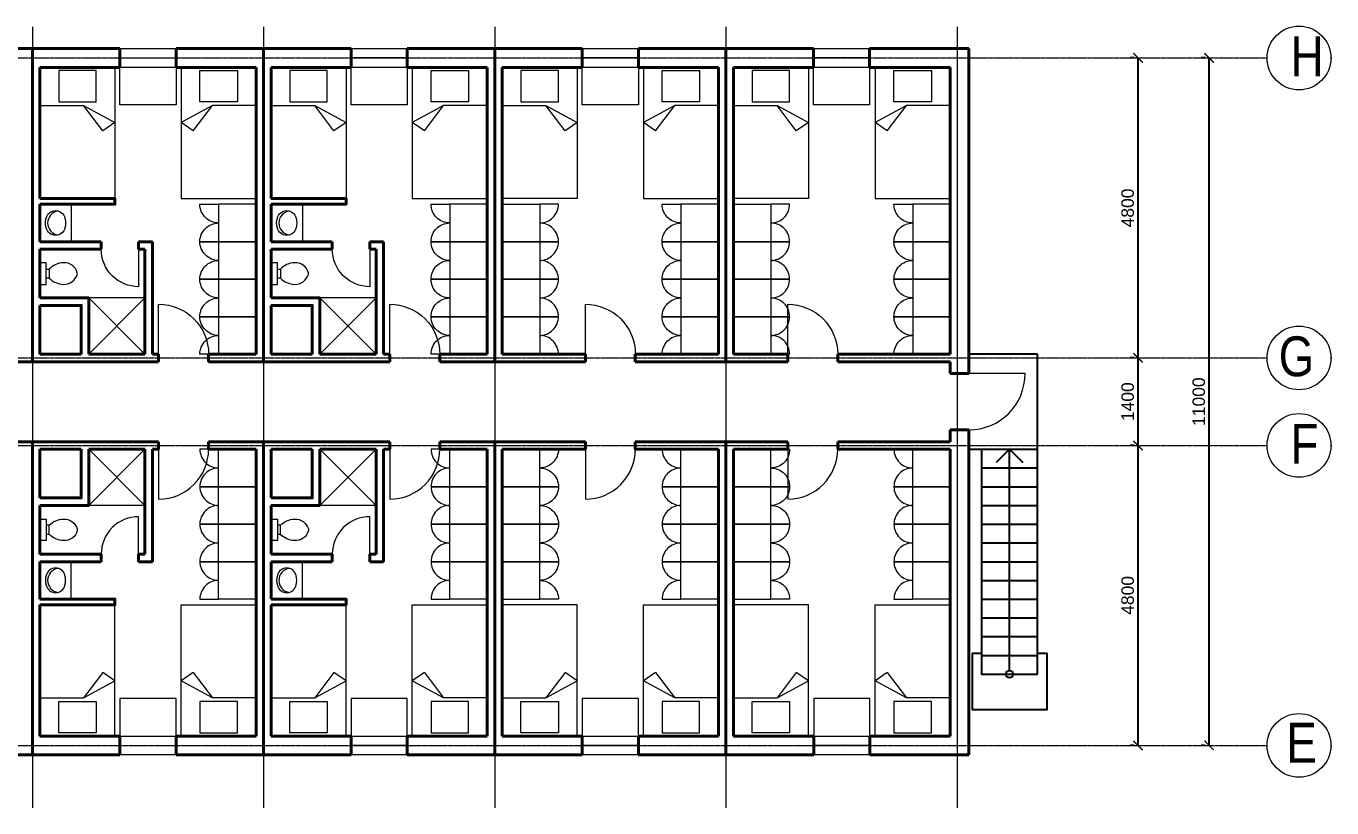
# Model space of a CAD drawing. Header units: millimetres. Extents: x 52 to 69096, y 37 to 64062.
# Drawn here: x 45429 to 66330, y 26851 to 39361 of the extents above; entities that cross this region are included whole.
import ezdxf

# ---------------------------------------------------------------- set-up
doc = ezdxf.new("R2010")
doc.units = ezdxf.units.MM
doc.linetypes.add('ACAD_ISO04W100', pattern=[30, 24, -3, 0, -3])
for name, color, linetype, lineweight, true_color in [('двери', 7, 'Continuous', 18, 0x000000), ('мебель', 7, 'Continuous', 18, 0x000000), ('окна', 7, 'Continuous', 18, 0x000000), ('оси', 7, 'Continuous', 18, 0x000000), ('оси @ 5', 7, 'Continuous', 18, 0x000000), ('перегородки', 7, 'Continuous', 40, 0x000000), ('стены', 7, 'Continuous', 40, 0x000000), ('фасад', 7, 'Continuous', 25, 0x000000), ('фасад @ 100', 7, 'Continuous', 25, 0x000000)]:
    doc.layers.add(name, color=color, linetype=linetype, lineweight=lineweight, true_color=true_color)
doc.styles.get("Standard").update_dxf_attribs({"font": 'arial.ttf'})
doc.styles.add('стиль6', font='ARIALN.TTF')
doc.dimstyles.new('Копиягг', dxfattribs={"dimtxt": 2, "dimasz": 1.5, "dimexe": 1.25, "dimexo": 0.625, "dimtad": 1, "dimdec": 0, "dimtxsty": 'Standard', "dimblk": 'ARCHTICK', "dimcen": 2.5, "dimadec": 0, "dimazin": 0, "dimtfac": 1, "dimtdec": 0, "dimtmove": 0, "dimatfit": 3, "dimfxl": 1, "dimarcsym": 0})

# ---------------------------------------------------------------- blocks, each defined once
blk = doc.blocks.new('_ArchTick')
at = {"color": 0, "linetype": 'ByBlock', "const_width": 0.15}
blk.add_lwpolyline([(-0.5, -0.5), (0.5, 0.5)], dxfattribs=at)
blk = doc.blocks.new('*D68')
at = {"layer": 'Defpoints', "color": 0, "linetype": 'ByBlock', "transparency": 16777216}
for p in [(64364, 38851), (64364, 38851), (64364, 27851)]:
    blk.add_point(p, dxfattribs=at)
at = {"layer": 'фасад', "color": 0, "linetype": 'ByBlock', "lineweight": -2, "transparency": 16777216}
for p, q in [((64302, 38851), (64239, 38851)), ((64364, 27851), (64364, 38851)), ((64302, 27851), (64239, 27851))]:
    blk.add_line(p, q, dxfattribs=at)
at = {"layer": 'фасад', "color": 0, "linetype": 'ByBlock', "lineweight": -2, "transparency": 16777216, "xscale": 150, "yscale": 150, "zscale": 150}
for p, rotation in [((64364, 38851), 90), ((64364, 27851), 270)]:
    blk.add_blockref('_ArchTick', p, dxfattribs=dict(at, rotation=rotation))
at = {"layer": 'фасад', "color": 0, "linetype": 'ByBlock', "transparency": 16777216, "insert": (64200, 33351), "char_height": 200, "attachment_point": 5, "rotation": 90}
blk.add_mtext('11000', dxfattribs=at)
blk = doc.blocks.new('*D70')
at = {"layer": 'Defpoints', "color": 0, "linetype": 'ByBlock', "transparency": 16777216}
for p in [(63227, 38851), (63227, 38851), (63227, 34051)]:
    blk.add_point(p, dxfattribs=at)
at = {"layer": 'фасад', "color": 0, "linetype": 'ByBlock', "lineweight": -2, "transparency": 16777216}
for p, q in [((63164, 38851), (63102, 38851)), ((63227, 34051), (63227, 38851)), ((63164, 34051), (63102, 34051))]:
    blk.add_line(p, q, dxfattribs=at)
at = {"layer": 'фасад', "color": 0, "linetype": 'ByBlock', "lineweight": -2, "transparency": 16777216, "xscale": 150, "yscale": 150, "zscale": 150}
for p, rotation in [((63227, 38851), 90), ((63227, 34051), 270)]:
    blk.add_blockref('_ArchTick', p, dxfattribs=dict(at, rotation=rotation))
at = {"layer": 'фасад', "color": 0, "linetype": 'ByBlock', "transparency": 16777216, "insert": (63062, 36451), "char_height": 200, "attachment_point": 5, "rotation": 90}
blk.add_mtext('4800', dxfattribs=at)
blk = doc.blocks.new('*D71')
at = {"layer": 'Defpoints', "color": 0, "linetype": 'ByBlock', "transparency": 16777216}
for p in [(63227, 32651), (63227, 32651), (63227, 27851)]:
    blk.add_point(p, dxfattribs=at)
at = {"layer": 'фасад', "color": 0, "linetype": 'ByBlock', "lineweight": -2, "transparency": 16777216}
for p, q in [((63164, 32651), (63102, 32651)), ((63227, 27851), (63227, 32651)), ((63164, 27851), (63102, 27851))]:
    blk.add_line(p, q, dxfattribs=at)
at = {"layer": 'фасад', "color": 0, "linetype": 'ByBlock', "lineweight": -2, "transparency": 16777216, "xscale": 150, "yscale": 150, "zscale": 150}
for p, rotation in [((63227, 32651), 90), ((63227, 27851), 270)]:
    blk.add_blockref('_ArchTick', p, dxfattribs=dict(at, rotation=rotation))
at = {"layer": 'фасад', "color": 0, "linetype": 'ByBlock', "transparency": 16777216, "insert": (63062, 30251), "char_height": 200, "attachment_point": 5, "rotation": 90}
blk.add_mtext('4800', dxfattribs=at)
blk = doc.blocks.new('*D72')
at = {"layer": 'Defpoints', "color": 0, "linetype": 'ByBlock', "transparency": 16777216}
for p in [(63227, 34051), (63227, 34051), (63227, 32651)]:
    blk.add_point(p, dxfattribs=at)
at = {"layer": 'фасад', "color": 0, "linetype": 'ByBlock', "lineweight": -2, "transparency": 16777216}
for p, q in [((63164, 34051), (63102, 34051)), ((63227, 32651), (63227, 34051)), ((63164, 32651), (63102, 32651))]:
    blk.add_line(p, q, dxfattribs=at)
at = {"layer": 'фасад', "color": 0, "linetype": 'ByBlock', "lineweight": -2, "transparency": 16777216, "xscale": 150, "yscale": 150, "zscale": 150}
for p, rotation in [((63227, 34051), 90), ((63227, 32651), 270)]:
    blk.add_blockref('_ArchTick', p, dxfattribs=dict(at, rotation=rotation))
at = {"layer": 'фасад', "color": 0, "linetype": 'ByBlock', "transparency": 16777216, "insert": (63062, 33351), "char_height": 200, "attachment_point": 5, "rotation": 90}
blk.add_mtext('1400', dxfattribs=at)

msp = doc.modelspace()

# ---------------------------------------------------------------- linework, layer by layer
at = {"layer": 'двери', "linetype": 'ByBlock'}
msp.add_line((61420.3, 33800.7), (60520.3, 33800.7), dxfattribs=at)
at = {"layer": 'двери'}
for points in [[(47230.3, 35790.7), (47230.3, 35190.7, -0.4142136), (46630.3, 35790.7)], [(50930.3, 35790.7), (50930.3, 35190.7, -0.4142136), (50330.3, 35790.7)], [(47550.3, 34110.7), (47550.3, 34910.7, -0.4142136), (48350.3, 34110.7)], [(51250.3, 34110.7), (51250.3, 34910.7, -0.4142136), (52050.3, 34110.7)], [(54380.3, 34110.7), (54380.3, 34910.7, -0.4142136), (55180.3, 34110.7)], [(57620.3, 34110.7), (57620.3, 34910.7, -0.4142136), (58420.3, 34110.7)], [(47550.3, 32590.7), (47550.3, 31790.7, 0.4142136), (48350.3, 32590.7)], [(51250.3, 32590.7), (51250.3, 31790.7, 0.4142136), (52050.3, 32590.7)], [(54380.3, 32590.7), (54380.3, 31790.7, 0.4142136), (55180.3, 32590.7)], [(57620.3, 32590.7), (57620.3, 31790.7, 0.4142136), (58420.3, 32590.7)], [(47230.3, 30910.7), (47230.3, 31510.7, 0.4142136), (46630.3, 30910.7)], [(50930.3, 30910.7), (50930.3, 31510.7, 0.4142136), (50330.3, 30910.7)]]:
    msp.add_lwpolyline(points, format="xyb", dxfattribs=at)
at = {"layer": 'двери', "linetype": 'ByBlock'}
msp.add_arc((60520.3, 33800.7), 900, 270, 0, dxfattribs=at)
at = {"layer": 'мебель'}
for p, q in [((46930.3, 38100.7), (46930.3, 38700.7)), ((47830.3, 38700.7), (47830.3, 38100.7)), ((50630.3, 38100.7), (50630.3, 38700.7)), ((51530.3, 38700.7), (51530.3, 38100.7)), ((54330.3, 38100.7), (54330.3, 38700.7)), ((55230.3, 38700.7), (55230.3, 38100.7)), ((58030.3, 38100.7), (58030.3, 38700.7)), ((58930.3, 38700.7), (58930.3, 38100.7)), ((45650.3, 38090.7), (46349, 38090.7)), ((46349, 38090.7), (46850.3, 37818.5)), ((46656.5, 37684.3), (46349, 38090.7)), ((46349, 38090.7), (46850.3, 37818.5)), ((46656.5, 37684.3), (46349, 38090.7)), ((47830.3, 38100.7), (46930.3, 38100.7)), ((48411.6, 38090.7), (47910.3, 37818.5)), ((48411.6, 38090.7), (47910.3, 37818.5)), ((48104.2, 37684.3), (48411.6, 38090.7)), ((48104.2, 37684.3), (48411.6, 38090.7)), ((49110.3, 38090.7), (48411.6, 38090.7)), ((49350.3, 38090.7), (50049, 38090.7)), ((50049, 38090.7), (50550.3, 37818.5)), ((50356.5, 37684.3), (50049, 38090.7)), ((50049, 38090.7), (50550.3, 37818.5)), ((50356.5, 37684.3), (50049, 38090.7)), ((51530.3, 38100.7), (50630.3, 38100.7)), ((52111.6, 38090.7), (51610.3, 37818.5)), ((52111.6, 38090.7), (51610.3, 37818.5)), ((51804.2, 37684.3), (52111.6, 38090.7)), ((51804.2, 37684.3), (52111.6, 38090.7)), ((52810.3, 38090.7), (52111.6, 38090.7)), ((53050.3, 38090.7), (53749, 38090.7)), ((53749, 38090.7), (54250.3, 37818.5)), ((54056.5, 37684.3), (53749, 38090.7)), ((55230.3, 38100.7), (54330.3, 38100.7)), ((55811.6, 38090.7), (55310.3, 37818.5)), ((55504.2, 37684.3), (55811.6, 38090.7)), ((56510.3, 38090.7), (55811.6, 38090.7)), ((56750.3, 38090.7), (57449, 38090.7)), ((57449, 38090.7), (57950.3, 37818.5)), ((57756.5, 37684.3), (57449, 38090.7)), ((58930.3, 38100.7), (58030.3, 38100.7)), ((59521.6, 38090.7), (59020.3, 37818.5)), ((59214.2, 37684.3), (59521.6, 38090.7)), ((60220.3, 38090.7), (59521.6, 38090.7)), ((46850.3, 37818.5), (46656.5, 37684.3)), ((46850.3, 37818.5), (46656.5, 37684.3)), ((48104.2, 37684.3), (47910.3, 37818.5)), ((48104.2, 37684.3), (47910.3, 37818.5)), ((50550.3, 37818.5), (50356.5, 37684.3)), ((50550.3, 37818.5), (50356.5, 37684.3)), ((51804.2, 37684.3), (51610.3, 37818.5)), ((51804.2, 37684.3), (51610.3, 37818.5)), ((54250.3, 37818.5), (54056.5, 37684.3)), ((55504.2, 37684.3), (55310.3, 37818.5)), ((57950.3, 37818.5), (57756.5, 37684.3)), ((59214.2, 37684.3), (59020.3, 37818.5)), ((45750.3, 35228.2), (45750.3, 35573.2)), ((49450.3, 35228.2), (49450.3, 35573.2)), ((46430.3, 34110.7), (47330.3, 35010.7)), ((47330.3, 34110.7), (46430.3, 35010.7)), ((50130.3, 34110.7), (51030.3, 35010.7)), ((51030.3, 34110.7), (50130.3, 35010.7)), ((46430.3, 32590.7), (47330.3, 31690.7)), ((47330.3, 32590.7), (46430.3, 31690.7)), ((50130.3, 32590.7), (51030.3, 31690.7)), ((51030.3, 32590.7), (50130.3, 31690.7)), ((45750.3, 31473.2), (45750.3, 31128.2)), ((49450.3, 31473.2), (49450.3, 31128.2)), ((46656.5, 29017.1), (46349, 28610.7)), ((46349, 28610.7), (46850.3, 28882.9)), ((46850.3, 28882.9), (46656.5, 29017.1)), ((48104.2, 29017.1), (47910.3, 28882.9)), ((48411.6, 28610.7), (47910.3, 28882.9)), ((48104.2, 29017.1), (48411.6, 28610.7)), ((50356.5, 29017.1), (50049, 28610.7)), ((50049, 28610.7), (50550.3, 28882.9)), ((50550.3, 28882.9), (50356.5, 29017.1)), ((51804.2, 29017.1), (51610.3, 28882.9)), ((52111.6, 28610.7), (51610.3, 28882.9)), ((51804.2, 29017.1), (52111.6, 28610.7)), ((54056.5, 29017.1), (53749, 28610.7)), ((53749, 28610.7), (54250.3, 28882.9)), ((54250.3, 28882.9), (54056.5, 29017.1)), ((55504.2, 29017.1), (55310.3, 28882.9)), ((55811.6, 28610.7), (55310.3, 28882.9)), ((55504.2, 29017.1), (55811.6, 28610.7)), ((57756.5, 29017.1), (57449, 28610.7)), ((57449, 28610.7), (57950.3, 28882.9)), ((57950.3, 28882.9), (57756.5, 29017.1)), ((59214.2, 29017.1), (59020.3, 28882.9)), ((59521.6, 28610.7), (59020.3, 28882.9)), ((59214.2, 29017.1), (59521.6, 28610.7)), ((45650.3, 28610.7), (46349, 28610.7)), ((47830.3, 28600.7), (46930.3, 28600.7)), ((46930.3, 28600.7), (46930.3, 28000.7)), ((47830.3, 28000.7), (47830.3, 28600.7)), ((49110.3, 28610.7), (48411.6, 28610.7)), ((49350.3, 28610.7), (50049, 28610.7)), ((51530.3, 28600.7), (50630.3, 28600.7)), ((50630.3, 28600.7), (50630.3, 28000.7)), ((51530.3, 28000.7), (51530.3, 28600.7)), ((52810.3, 28610.7), (52111.6, 28610.7)), ((53050.3, 28610.7), (53749, 28610.7)), ((55230.3, 28600.7), (54330.3, 28600.7)), ((54330.3, 28600.7), (54330.3, 28000.7)), ((55230.3, 28000.7), (55230.3, 28600.7)), ((56510.3, 28610.7), (55811.6, 28610.7)), ((56750.3, 28610.7), (57449, 28610.7)), ((58935.3, 28600.7), (58035.3, 28600.7)), ((58035.3, 28600.7), (58035.3, 28000.7)), ((58935.3, 28000.7), (58935.3, 28600.7)), ((60220.3, 28610.7), (59521.6, 28610.7))]:
    msp.add_line(p, q, dxfattribs=at)
for points in [[(46850.3, 38700.7), (46850.3, 36600.7), (45650.3, 36600.7), (45650.3, 38700.7)], [(46850.3, 38700.7), (46850.3, 36600.7), (45650.3, 36600.7), (45650.3, 38700.7)], [(47910.3, 38700.7), (47910.3, 36600.7), (49110.3, 36600.7), (49110.3, 38700.7)], [(47910.3, 38700.7), (47910.3, 36600.7), (49110.3, 36600.7), (49110.3, 38700.7)], [(50550.3, 38700.7), (50550.3, 36600.7), (49350.3, 36600.7), (49350.3, 38700.7)], [(50550.3, 38700.7), (50550.3, 36600.7), (49350.3, 36600.7), (49350.3, 38700.7)], [(51610.3, 38700.7), (51610.3, 36600.7), (52810.3, 36600.7), (52810.3, 38700.7)], [(51610.3, 38700.7), (51610.3, 36600.7), (52810.3, 36600.7), (52810.3, 38700.7)], [(54250.3, 38700.7), (54250.3, 36600.7), (53050.3, 36600.7), (53050.3, 38700.7)], [(55310.3, 38700.7), (55310.3, 36600.7), (56510.3, 36600.7), (56510.3, 38700.7)], [(57950.3, 38700.7), (57950.3, 36600.7), (56750.3, 36600.7), (56750.3, 38700.7)], [(59020.3, 38700.7), (59020.3, 36600.7), (60220.3, 36600.7), (60220.3, 38700.7)], [(45950.3, 38150.7), (46550.3, 38150.7), (46550.3, 38650.7), (45950.3, 38650.7)], [(48810.3, 38150.7), (48210.3, 38150.7), (48210.3, 38650.7), (48810.3, 38650.7)], [(49650.3, 38150.7), (50250.3, 38150.7), (50250.3, 38650.7), (49650.3, 38650.7)], [(52510.3, 38150.7), (51910.3, 38150.7), (51910.3, 38650.7), (52510.3, 38650.7)], [(53350.3, 38150.7), (53950.3, 38150.7), (53950.3, 38650.7), (53350.3, 38650.7)], [(56210.3, 38150.7), (55610.3, 38150.7), (55610.3, 38650.7), (56210.3, 38650.7)], [(57050.3, 38150.7), (57650.3, 38150.7), (57650.3, 38650.7), (57050.3, 38650.7)], [(59920.3, 38150.7), (59320.3, 38150.7), (59320.3, 38650.7), (59920.3, 38650.7)], [(46150.3, 36510.7), (46150.3, 35910.7), (45650.3, 35910.7), (45650.3, 36510.7)], [(48510.3, 35910.7), (49110.3, 35910.7), (49110.3, 36510.7), (48510.3, 36510.7)], [(49850.3, 36510.7), (49850.3, 35910.7), (49350.3, 35910.7), (49350.3, 36510.7)], [(52210.3, 35910.7), (52810.3, 35910.7), (52810.3, 36510.7), (52210.3, 36510.7)], [(53650.3, 35910.7), (53050.3, 35910.7), (53050.3, 36510.7), (53650.3, 36510.7)], [(55910.3, 35910.7), (56510.3, 35910.7), (56510.3, 36510.7), (55910.3, 36510.7)], [(57350.3, 35910.7), (56750.3, 35910.7), (56750.3, 36510.7), (57350.3, 36510.7)], [(59620.3, 35910.7), (60220.3, 35910.7), (60220.3, 36510.7), (59620.3, 36510.7)], [(48510.3, 35310.7), (49110.3, 35310.7), (49110.3, 35910.7), (48510.3, 35910.7)], [(52210.3, 35310.7), (52810.3, 35310.7), (52810.3, 35910.7), (52210.3, 35910.7)], [(53650.3, 35310.7), (53050.3, 35310.7), (53050.3, 35910.7), (53650.3, 35910.7)], [(55910.3, 35310.7), (56510.3, 35310.7), (56510.3, 35910.7), (55910.3, 35910.7)], [(57350.3, 35310.7), (56750.3, 35310.7), (56750.3, 35910.7), (57350.3, 35910.7)], [(59620.3, 35310.7), (60220.3, 35310.7), (60220.3, 35910.7), (59620.3, 35910.7)], [(48510.3, 34710.7), (49110.3, 34710.7), (49110.3, 35310.7), (48510.3, 35310.7)], [(52210.3, 34710.7), (52810.3, 34710.7), (52810.3, 35310.7), (52210.3, 35310.7)], [(53650.3, 34710.7), (53050.3, 34710.7), (53050.3, 35310.7), (53650.3, 35310.7)], [(55910.3, 34710.7), (56510.3, 34710.7), (56510.3, 35310.7), (55910.3, 35310.7)], [(57350.3, 34710.7), (56750.3, 34710.7), (56750.3, 35310.7), (57350.3, 35310.7)], [(59620.3, 34710.7), (60220.3, 34710.7), (60220.3, 35310.7), (59620.3, 35310.7)], [(46430.3, 34110.7), (47330.3, 34110.7), (47330.3, 35010.7), (46430.3, 35010.7)], [(50130.3, 34110.7), (51030.3, 34110.7), (51030.3, 35010.7), (50130.3, 35010.7)], [(48510.3, 34110.7), (49110.3, 34110.7), (49110.3, 34710.7), (48510.3, 34710.7)], [(52210.3, 34110.7), (52810.3, 34110.7), (52810.3, 34710.7), (52210.3, 34710.7)], [(53650.3, 34110.7), (53050.3, 34110.7), (53050.3, 34710.7), (53650.3, 34710.7)], [(55910.3, 34110.7), (56510.3, 34110.7), (56510.3, 34710.7), (55910.3, 34710.7)], [(57350.3, 34110.7), (56750.3, 34110.7), (56750.3, 34710.7), (57350.3, 34710.7)], [(59620.3, 34110.7), (60220.3, 34110.7), (60220.3, 34710.7), (59620.3, 34710.7)], [(46430.3, 32590.7), (47330.3, 32590.7), (47330.3, 31690.7), (46430.3, 31690.7)], [(48510.3, 32590.7), (49110.3, 32590.7), (49110.3, 31990.7), (48510.3, 31990.7)], [(50130.3, 32590.7), (51030.3, 32590.7), (51030.3, 31690.7), (50130.3, 31690.7)], [(52210.3, 32590.7), (52810.3, 32590.7), (52810.3, 31990.7), (52210.3, 31990.7)], [(53650.3, 32590.7), (53050.3, 32590.7), (53050.3, 31990.7), (53650.3, 31990.7)], [(55910.3, 32590.7), (56510.3, 32590.7), (56510.3, 31990.7), (55910.3, 31990.7)], [(57350.3, 32590.7), (56750.3, 32590.7), (56750.3, 31990.7), (57350.3, 31990.7)], [(59620.3, 32590.7), (60220.3, 32590.7), (60220.3, 31990.7), (59620.3, 31990.7)], [(48510.3, 31990.7), (49110.3, 31990.7), (49110.3, 31390.7), (48510.3, 31390.7)], [(52210.3, 31990.7), (52810.3, 31990.7), (52810.3, 31390.7), (52210.3, 31390.7)], [(53650.3, 31990.7), (53050.3, 31990.7), (53050.3, 31390.7), (53650.3, 31390.7)], [(55910.3, 31990.7), (56510.3, 31990.7), (56510.3, 31390.7), (55910.3, 31390.7)], [(57350.3, 31990.7), (56750.3, 31990.7), (56750.3, 31390.7), (57350.3, 31390.7)], [(59620.3, 31990.7), (60220.3, 31990.7), (60220.3, 31390.7), (59620.3, 31390.7)], [(48510.3, 31390.7), (49110.3, 31390.7), (49110.3, 30790.7), (48510.3, 30790.7)], [(52210.3, 31390.7), (52810.3, 31390.7), (52810.3, 30790.7), (52210.3, 30790.7)], [(53650.3, 31390.7), (53050.3, 31390.7), (53050.3, 30790.7), (53650.3, 30790.7)], [(55910.3, 31390.7), (56510.3, 31390.7), (56510.3, 30790.7), (55910.3, 30790.7)], [(57350.3, 31390.7), (56750.3, 31390.7), (56750.3, 30790.7), (57350.3, 30790.7)], [(59620.3, 31390.7), (60220.3, 31390.7), (60220.3, 30790.7), (59620.3, 30790.7)], [(46150.3, 30190.7), (46150.3, 30790.7), (45650.3, 30790.7), (45650.3, 30190.7)], [(48510.3, 30790.7), (49110.3, 30790.7), (49110.3, 30190.7), (48510.3, 30190.7)], [(49850.3, 30190.7), (49850.3, 30790.7), (49350.3, 30790.7), (49350.3, 30190.7)], [(52210.3, 30790.7), (52810.3, 30790.7), (52810.3, 30190.7), (52210.3, 30190.7)], [(53650.3, 30790.7), (53050.3, 30790.7), (53050.3, 30190.7), (53650.3, 30190.7)], [(55910.3, 30790.7), (56510.3, 30790.7), (56510.3, 30190.7), (55910.3, 30190.7)], [(57350.3, 30790.7), (56750.3, 30790.7), (56750.3, 30190.7), (57350.3, 30190.7)], [(59620.3, 30790.7), (60220.3, 30790.7), (60220.3, 30190.7), (59620.3, 30190.7)], [(46850.3, 28000.7), (46850.3, 30100.7), (45650.3, 30100.7), (45650.3, 28000.7)], [(47910.3, 28000.7), (47910.3, 30100.7), (49110.3, 30100.7), (49110.3, 28000.7)], [(50550.3, 28000.7), (50550.3, 30100.7), (49350.3, 30100.7), (49350.3, 28000.7)], [(51610.3, 28000.7), (51610.3, 30100.7), (52810.3, 30100.7), (52810.3, 28000.7)], [(54250.3, 28000.7), (54250.3, 30100.7), (53050.3, 30100.7), (53050.3, 28000.7)], [(55310.3, 28000.7), (55310.3, 30100.7), (56510.3, 30100.7), (56510.3, 28000.7)], [(57950.3, 28000.7), (57950.3, 30100.7), (56750.3, 30100.7), (56750.3, 28000.7)], [(59020.3, 28000.7), (59020.3, 30100.7), (60220.3, 30100.7), (60220.3, 28000.7)], [(45950.3, 28550.7), (46550.3, 28550.7), (46550.3, 28050.7), (45950.3, 28050.7)], [(48810.3, 28550.7), (48210.3, 28550.7), (48210.3, 28050.7), (48810.3, 28050.7)], [(49650.3, 28550.7), (50250.3, 28550.7), (50250.3, 28050.7), (49650.3, 28050.7)], [(52510.3, 28550.7), (51910.3, 28550.7), (51910.3, 28050.7), (52510.3, 28050.7)], [(53350.3, 28550.7), (53950.3, 28550.7), (53950.3, 28050.7), (53350.3, 28050.7)], [(56210.3, 28550.7), (55610.3, 28550.7), (55610.3, 28050.7), (56210.3, 28050.7)], [(57050.3, 28550.7), (57650.3, 28550.7), (57650.3, 28050.7), (57050.3, 28050.7)], [(59920.3, 28550.7), (59320.3, 28550.7), (59320.3, 28050.7), (59920.3, 28050.7)]]:
    msp.add_lwpolyline(points, close=True, dxfattribs=at)
for points in [[(46050.3, 36133.3, -0.7994162), (45750.3, 36133.3, -0.1548997), (45750.3, 36288.2, -0.7994162), (46050.3, 36288.2, -0.122095)], [(49750.3, 36133.3, -0.7994162), (49450.3, 36133.3, -0.1548997), (49450.3, 36288.2, -0.7994162), (49750.3, 36288.2, -0.122095)], [(46050.3, 30568.2, 0.7994162), (45750.3, 30568.2, 0.1548997), (45750.3, 30413.3, 0.7994162), (46050.3, 30413.3, 0.122095)], [(49750.3, 30568.2, 0.7994162), (49450.3, 30568.2, 0.1548997), (49450.3, 30413.3, 0.7994162), (49750.3, 30413.3, 0.122095)]]:
    msp.add_lwpolyline(points, format="xyb", close=True, dxfattribs=at)
for points in [[(48210.3, 35310.7), (48210.3, 35310.7, -0.4142136), (48510.3, 35610.7), (48510.3, 35610.7), (48510.3, 35610.7, -0.4142136), (48210.3, 35910.7), (48210.3, 35910.7), (48510.3, 35910.7), (48210.3, 35910.7), (48210.3, 35910.7, -0.4142136), (48510.3, 36210.7), (48510.3, 36210.7), (48510.3, 36210.7, -0.4142136), (48210.3, 36510.7), (48210.3, 36510.7), (48510.3, 36510.7)], [(51910.3, 35310.7), (51910.3, 35310.7, -0.4142136), (52210.3, 35610.7), (52210.3, 35610.7), (52210.3, 35610.7, -0.4142136), (51910.3, 35910.7), (51910.3, 35910.7), (52210.3, 35910.7), (51910.3, 35910.7), (51910.3, 35910.7, -0.4142136), (52210.3, 36210.7), (52210.3, 36210.7), (52210.3, 36210.7, -0.4142136), (51910.3, 36510.7), (51910.3, 36510.7), (52210.3, 36510.7)], [(53950.3, 35310.7), (53950.3, 35310.7, 0.4142136), (53650.3, 35610.7), (53650.3, 35610.7), (53650.3, 35610.7, 0.4142136), (53950.3, 35910.7), (53950.3, 35910.7), (53650.3, 35910.7), (53950.3, 35910.7), (53950.3, 35910.7, 0.4142136), (53650.3, 36210.7), (53650.3, 36210.7), (53650.3, 36210.7, 0.4142136), (53950.3, 36510.7), (53950.3, 36510.7), (53650.3, 36510.7)], [(55610.3, 35310.7), (55610.3, 35310.7, -0.4142136), (55910.3, 35610.7), (55910.3, 35610.7), (55910.3, 35610.7, -0.4142136), (55610.3, 35910.7), (55610.3, 35910.7), (55910.3, 35910.7), (55610.3, 35910.7), (55610.3, 35910.7, -0.4142136), (55910.3, 36210.7), (55910.3, 36210.7), (55910.3, 36210.7, -0.4142136), (55610.3, 36510.7), (55610.3, 36510.7), (55910.3, 36510.7)], [(57650.3, 35310.7), (57650.3, 35310.7, 0.4142136), (57350.3, 35610.7), (57350.3, 35610.7), (57350.3, 35610.7, 0.4142136), (57650.3, 35910.7), (57650.3, 35910.7), (57350.3, 35910.7), (57650.3, 35910.7), (57650.3, 35910.7, 0.4142136), (57350.3, 36210.7), (57350.3, 36210.7), (57350.3, 36210.7, 0.4142136), (57650.3, 36510.7), (57650.3, 36510.7), (57350.3, 36510.7)], [(59320.3, 35310.7), (59320.3, 35310.7, -0.4142136), (59620.3, 35610.7), (59620.3, 35610.7), (59620.3, 35610.7, -0.4142136), (59320.3, 35910.7), (59320.3, 35910.7), (59620.3, 35910.7), (59320.3, 35910.7), (59320.3, 35910.7, -0.4142136), (59620.3, 36210.7), (59620.3, 36210.7), (59620.3, 36210.7, -0.4142136), (59320.3, 36510.7), (59320.3, 36510.7), (59620.3, 36510.7)], [(45800.3, 35328.2, 0.1958842), (46025.3, 35228.2, 0.3372094), (46246.8, 35387.6, 0.1354524), (46247.5, 35414.2, 0.3692165), (46025.3, 35573.2, 0.2036909), (45800.3, 35473.2)], [(49500.3, 35328.2, 0.1958842), (49725.3, 35228.2, 0.3372094), (49946.8, 35387.6, 0.1354524), (49947.5, 35414.2, 0.3692165), (49725.3, 35573.2, 0.2036909), (49500.3, 35473.2)], [(48510.3, 34110.7), (48210.3, 34110.7), (48210.3, 34110.7, -0.4142136), (48510.3, 34410.7), (48510.3, 34410.7), (48510.3, 34410.7, -0.4142136), (48210.3, 34710.7), (48210.3, 34710.7), (48510.3, 34710.7), (48210.3, 34710.7), (48210.3, 34710.7, -0.4142136), (48510.3, 35010.7), (48510.3, 35010.7), (48510.3, 35010.7, -0.4142136), (48210.3, 35310.7), (48210.3, 35310.7), (48510.3, 35310.7), (48210.3, 35310.7)], [(52210.3, 34110.7), (51910.3, 34110.7), (51910.3, 34110.7, -0.4142136), (52210.3, 34410.7), (52210.3, 34410.7), (52210.3, 34410.7, -0.4142136), (51910.3, 34710.7), (51910.3, 34710.7), (52210.3, 34710.7), (51910.3, 34710.7), (51910.3, 34710.7, -0.4142136), (52210.3, 35010.7), (52210.3, 35010.7), (52210.3, 35010.7, -0.4142136), (51910.3, 35310.7), (51910.3, 35310.7), (52210.3, 35310.7), (51910.3, 35310.7)], [(53650.3, 34110.7), (53950.3, 34110.7), (53950.3, 34110.7, 0.4142136), (53650.3, 34410.7), (53650.3, 34410.7), (53650.3, 34410.7, 0.4142136), (53950.3, 34710.7), (53950.3, 34710.7), (53650.3, 34710.7), (53950.3, 34710.7), (53950.3, 34710.7, 0.4142136), (53650.3, 35010.7), (53650.3, 35010.7), (53650.3, 35010.7, 0.4142136), (53950.3, 35310.7), (53950.3, 35310.7), (53650.3, 35310.7), (53950.3, 35310.7)], [(55910.3, 34110.7), (55610.3, 34110.7), (55610.3, 34110.7, -0.4142136), (55910.3, 34410.7), (55910.3, 34410.7), (55910.3, 34410.7, -0.4142136), (55610.3, 34710.7), (55610.3, 34710.7), (55910.3, 34710.7), (55610.3, 34710.7), (55610.3, 34710.7, -0.4142136), (55910.3, 35010.7), (55910.3, 35010.7), (55910.3, 35010.7, -0.4142136), (55610.3, 35310.7), (55610.3, 35310.7), (55910.3, 35310.7), (55610.3, 35310.7)], [(57350.3, 34110.7), (57650.3, 34110.7), (57650.3, 34110.7, 0.4142136), (57350.3, 34410.7), (57350.3, 34410.7), (57350.3, 34410.7, 0.4142136), (57650.3, 34710.7), (57650.3, 34710.7), (57350.3, 34710.7), (57650.3, 34710.7), (57650.3, 34710.7, 0.4142136), (57350.3, 35010.7), (57350.3, 35010.7), (57350.3, 35010.7, 0.4142136), (57650.3, 35310.7), (57650.3, 35310.7), (57350.3, 35310.7), (57650.3, 35310.7)], [(59620.3, 34110.7), (59320.3, 34110.7), (59320.3, 34110.7, -0.4142136), (59620.3, 34410.7), (59620.3, 34410.7), (59620.3, 34410.7, -0.4142136), (59320.3, 34710.7), (59320.3, 34710.7), (59620.3, 34710.7), (59320.3, 34710.7), (59320.3, 34710.7, -0.4142136), (59620.3, 35010.7), (59620.3, 35010.7), (59620.3, 35010.7, -0.4142136), (59320.3, 35310.7), (59320.3, 35310.7), (59620.3, 35310.7), (59320.3, 35310.7)], [(48510.3, 32590.7), (48210.3, 32590.7), (48210.3, 32590.7, 0.4142136), (48510.3, 32290.7), (48510.3, 32290.7), (48510.3, 32290.7, 0.4142136), (48210.3, 31990.7), (48210.3, 31990.7), (48510.3, 31990.7), (48210.3, 31990.7), (48210.3, 31990.7, 0.4142136), (48510.3, 31690.7), (48510.3, 31690.7), (48510.3, 31690.7, 0.4142136), (48210.3, 31390.7), (48210.3, 31390.7), (48510.3, 31390.7), (48210.3, 31390.7)], [(52210.3, 32590.7), (51910.3, 32590.7), (51910.3, 32590.7, 0.4142136), (52210.3, 32290.7), (52210.3, 32290.7), (52210.3, 32290.7, 0.4142136), (51910.3, 31990.7), (51910.3, 31990.7), (52210.3, 31990.7), (51910.3, 31990.7), (51910.3, 31990.7, 0.4142136), (52210.3, 31690.7), (52210.3, 31690.7), (52210.3, 31690.7, 0.4142136), (51910.3, 31390.7), (51910.3, 31390.7), (52210.3, 31390.7), (51910.3, 31390.7)], [(53650.3, 32590.7), (53950.3, 32590.7), (53950.3, 32590.7, -0.4142136), (53650.3, 32290.7), (53650.3, 32290.7), (53650.3, 32290.7, -0.4142136), (53950.3, 31990.7), (53950.3, 31990.7), (53650.3, 31990.7), (53950.3, 31990.7), (53950.3, 31990.7, -0.4142136), (53650.3, 31690.7), (53650.3, 31690.7), (53650.3, 31690.7, -0.4142136), (53950.3, 31390.7), (53950.3, 31390.7), (53650.3, 31390.7), (53950.3, 31390.7)], [(55910.3, 32590.7), (55610.3, 32590.7), (55610.3, 32590.7, 0.4142136), (55910.3, 32290.7), (55910.3, 32290.7), (55910.3, 32290.7, 0.4142136), (55610.3, 31990.7), (55610.3, 31990.7), (55910.3, 31990.7), (55610.3, 31990.7), (55610.3, 31990.7, 0.4142136), (55910.3, 31690.7), (55910.3, 31690.7), (55910.3, 31690.7, 0.4142136), (55610.3, 31390.7), (55610.3, 31390.7), (55910.3, 31390.7), (55610.3, 31390.7)], [(57350.3, 32590.7), (57650.3, 32590.7), (57650.3, 32590.7, -0.4142136), (57350.3, 32290.7), (57350.3, 32290.7), (57350.3, 32290.7, -0.4142136), (57650.3, 31990.7), (57650.3, 31990.7), (57350.3, 31990.7), (57650.3, 31990.7), (57650.3, 31990.7, -0.4142136), (57350.3, 31690.7), (57350.3, 31690.7), (57350.3, 31690.7, -0.4142136), (57650.3, 31390.7), (57650.3, 31390.7), (57350.3, 31390.7), (57650.3, 31390.7)], [(59620.3, 32590.7), (59320.3, 32590.7), (59320.3, 32590.7, 0.4142136), (59620.3, 32290.7), (59620.3, 32290.7), (59620.3, 32290.7, 0.4142136), (59320.3, 31990.7), (59320.3, 31990.7), (59620.3, 31990.7), (59320.3, 31990.7), (59320.3, 31990.7, 0.4142136), (59620.3, 31690.7), (59620.3, 31690.7), (59620.3, 31690.7, 0.4142136), (59320.3, 31390.7), (59320.3, 31390.7), (59620.3, 31390.7), (59320.3, 31390.7)], [(45800.3, 31373.2, -0.1958842), (46025.3, 31473.2, -0.3372094), (46246.8, 31313.9, -0.1354524), (46247.5, 31287.3, -0.3692165), (46025.3, 31128.2, -0.2036909), (45800.3, 31228.2)], [(48210.3, 31390.7), (48210.3, 31390.7, 0.4142136), (48510.3, 31090.7), (48510.3, 31090.7), (48510.3, 31090.7, 0.4142136), (48210.3, 30790.7), (48210.3, 30790.7), (48510.3, 30790.7), (48210.3, 30790.7), (48210.3, 30790.7, 0.4142136), (48510.3, 30490.7), (48510.3, 30490.7), (48510.3, 30490.7, 0.4142136), (48210.3, 30190.7), (48210.3, 30190.7), (48510.3, 30190.7)], [(49500.3, 31373.2, -0.1958842), (49725.3, 31473.2, -0.3372094), (49946.8, 31313.9, -0.1354524), (49947.5, 31287.3, -0.3692165), (49725.3, 31128.2, -0.2036909), (49500.3, 31228.2)], [(51910.3, 31390.7), (51910.3, 31390.7, 0.4142136), (52210.3, 31090.7), (52210.3, 31090.7), (52210.3, 31090.7, 0.4142136), (51910.3, 30790.7), (51910.3, 30790.7), (52210.3, 30790.7), (51910.3, 30790.7), (51910.3, 30790.7, 0.4142136), (52210.3, 30490.7), (52210.3, 30490.7), (52210.3, 30490.7, 0.4142136), (51910.3, 30190.7), (51910.3, 30190.7), (52210.3, 30190.7)], [(53950.3, 31390.7), (53950.3, 31390.7, -0.4142136), (53650.3, 31090.7), (53650.3, 31090.7), (53650.3, 31090.7, -0.4142136), (53950.3, 30790.7), (53950.3, 30790.7), (53650.3, 30790.7), (53950.3, 30790.7), (53950.3, 30790.7, -0.4142136), (53650.3, 30490.7), (53650.3, 30490.7), (53650.3, 30490.7, -0.4142136), (53950.3, 30190.7), (53950.3, 30190.7), (53650.3, 30190.7)], [(55610.3, 31390.7), (55610.3, 31390.7, 0.4142136), (55910.3, 31090.7), (55910.3, 31090.7), (55910.3, 31090.7, 0.4142136), (55610.3, 30790.7), (55610.3, 30790.7), (55910.3, 30790.7), (55610.3, 30790.7), (55610.3, 30790.7, 0.4142136), (55910.3, 30490.7), (55910.3, 30490.7), (55910.3, 30490.7, 0.4142136), (55610.3, 30190.7), (55610.3, 30190.7), (55910.3, 30190.7)], [(57650.3, 31390.7), (57650.3, 31390.7, -0.4142136), (57350.3, 31090.7), (57350.3, 31090.7), (57350.3, 31090.7, -0.4142136), (57650.3, 30790.7), (57650.3, 30790.7), (57350.3, 30790.7), (57650.3, 30790.7), (57650.3, 30790.7, -0.4142136), (57350.3, 30490.7), (57350.3, 30490.7), (57350.3, 30490.7, -0.4142136), (57650.3, 30190.7), (57650.3, 30190.7), (57350.3, 30190.7)], [(59320.3, 31390.7), (59320.3, 31390.7, 0.4142136), (59620.3, 31090.7), (59620.3, 31090.7), (59620.3, 31090.7, 0.4142136), (59320.3, 30790.7), (59320.3, 30790.7), (59620.3, 30790.7), (59320.3, 30790.7), (59320.3, 30790.7, 0.4142136), (59620.3, 30490.7), (59620.3, 30490.7), (59620.3, 30490.7, 0.4142136), (59320.3, 30190.7), (59320.3, 30190.7), (59620.3, 30190.7)]]:
    msp.add_lwpolyline(points, format="xyb", dxfattribs=at)
for points in [[(45750.3, 35573.2), (45650.3, 35573.2), (45650.3, 35228.2), (45750.3, 35228.2), (45750.3, 35573.2)], [(49450.3, 35573.2), (49350.3, 35573.2), (49350.3, 35228.2), (49450.3, 35228.2), (49450.3, 35573.2)], [(45800.3, 35473.2), (45800.3, 35328.2), (45750.3, 35328.2), (45750.3, 35473.2), (45800.3, 35473.2)], [(49500.3, 35473.2), (49500.3, 35328.2), (49450.3, 35328.2), (49450.3, 35473.2), (49500.3, 35473.2)], [(45750.3, 31128.2), (45650.3, 31128.2), (45650.3, 31473.2), (45750.3, 31473.2), (45750.3, 31128.2)], [(45800.3, 31228.2), (45800.3, 31373.2), (45750.3, 31373.2), (45750.3, 31228.2), (45800.3, 31228.2)], [(49450.3, 31128.2), (49350.3, 31128.2), (49350.3, 31473.2), (49450.3, 31473.2), (49450.3, 31128.2)], [(49500.3, 31228.2), (49500.3, 31373.2), (49450.3, 31373.2), (49450.3, 31228.2), (49500.3, 31228.2)]]:
    msp.add_lwpolyline(points, dxfattribs=at)
for centre in [(45968.1, 36210.7), (49668.1, 36210.7), (45968.1, 30490.7), (49668.1, 30490.7)]:
    msp.add_arc(centre, 194.4, 98.42943, 261.57057, dxfattribs=at)
at = {"layer": 'окна', "linetype": 'ByBlock'}
msp.add_line((46930.3, 38850.7), (47830.3, 38850.7), dxfattribs=at)
at = {"layer": 'окна'}
for p, q in [((51530.3, 38850.7), (50630.3, 38850.7)), ((55230.3, 38850.7), (54330.3, 38850.7)), ((58930.3, 38850.7), (58030.3, 38850.7)), ((51530.3, 27850.7), (50630.3, 27850.7)), ((55230.3, 27850.7), (54330.3, 27850.7)), ((58935.3, 27850.7), (58035.3, 27850.7))]:
    msp.add_line(p, q, dxfattribs=at)
for points in [[(46930.3, 38700.7), (46930.3, 39000.7), (47830.3, 39000.7), (47830.3, 38700.7)], [(50630.3, 38700.7), (50630.3, 39000.7), (51530.3, 39000.7), (51530.3, 38700.7)], [(54330.3, 38700.7), (54330.3, 39000.7), (55230.3, 39000.7), (55230.3, 38700.7)], [(58030.3, 38700.7), (58030.3, 39000.7), (58930.3, 39000.7), (58930.3, 38700.7)], [(46930.3, 27700.7), (46930.3, 28000.7), (47830.3, 28000.7), (47830.3, 27700.7)], [(50630.3, 27700.7), (50630.3, 28000.7), (51530.3, 28000.7), (51530.3, 27700.7)], [(54330.3, 27700.7), (54330.3, 28000.7), (55230.3, 28000.7), (55230.3, 27700.7)], [(58035.3, 27700.7), (58035.3, 28000.7), (58935.3, 28000.7), (58935.3, 27700.7)]]:
    msp.add_lwpolyline(points, close=True, dxfattribs=at)
at = {"layer": 'оси', "linetype": 'ACAD_ISO04W100', "ltscale": 0.5}
for p, q in [((45530.3, 39350.7), (45530.3, 26850.7)), ((49230.3, 39350.7), (49230.3, 26850.7)), ((52930.3, 39350.7), (52930.3, 26850.7)), ((56630.3, 39350.7), (56630.3, 26850.7)), ((60330.3, 39350.7), (60330.3, 26850.7))]:
    msp.add_line(p, q, dxfattribs=at)
at = {"layer": 'оси', "linetype": 'ACAD_ISO04W100'}
for p, q in [((15430.3, 38850.7), (65293.8, 38850.7)), ((66313.8, 38850.7), (66330.3, 38850.7)), ((15430.3, 34050.7), (65293.8, 34050.7)), ((66313.8, 34050.7), (66330.3, 34050.7)), ((15430.3, 32650.7), (65293.8, 32650.7)), ((66313.8, 32650.7), (66330.3, 32650.7)), ((15430.3, 27850.7), (65293.8, 27850.7)), ((66313.8, 27850.7), (66330.3, 27850.7))]:
    msp.add_line(p, q, dxfattribs=at)
at = {"layer": 'оси', "linetype": 'ByBlock'}
for centre in [(65803.8, 38850.7), (65803.8, 34050.7), (65803.8, 32650.7), (65803.8, 27850.7)]:
    msp.add_circle(centre, 510, dxfattribs=at)
at = {"layer": 'перегородки'}
for p, q in [((45530.3, 33990.7), (45530.3, 39000.7)), ((49230.3, 33990.7), (49230.3, 39000.7)), ((52930.3, 33990.7), (52930.3, 39000.7)), ((56630.3, 33990.7), (56630.3, 39000.7)), ((56630.3, 39000.7), (56630.3, 33990.7)), ((45650.3, 36600.7), (45650.3, 38700.7)), ((49110.3, 34110.7), (49110.3, 38700.7)), ((49350.3, 36600.7), (49350.3, 38700.7)), ((52810.3, 34110.7), (52810.3, 38700.7)), ((53050.3, 34110.7), (53050.3, 38700.7)), ((56510.3, 34170.7), (56510.3, 38700.7)), ((56510.3, 34110.7), (56510.3, 38700.7)), ((56750.3, 34110.7), (56750.3, 38700.7)), ((56750.3, 34110.7), (56750.3, 38700.7)), ((45650.3, 35910.7), (45650.3, 36510.7)), ((49350.3, 35910.7), (49350.3, 36510.7)), ((46630.3, 35910.7), (45650.3, 35910.7)), ((45650.3, 35010.7), (45650.3, 35790.7)), ((46630.3, 35790.7), (45650.3, 35790.7)), ((46630.3, 35790.7), (46630.3, 35910.7)), ((47450.3, 35910.7), (47230.3, 35910.7)), ((47230.3, 35790.7), (47230.3, 35910.7)), ((47330.3, 35790.7), (47230.3, 35790.7)), ((47330.3, 34110.7), (47330.3, 35790.7)), ((47450.3, 34110.7), (47450.3, 35910.7)), ((50330.3, 35910.7), (49350.3, 35910.7)), ((49350.3, 35010.7), (49350.3, 35790.7)), ((50330.3, 35790.7), (49350.3, 35790.7)), ((50330.3, 35790.7), (50330.3, 35910.7)), ((51150.3, 35910.7), (50930.3, 35910.7)), ((50930.3, 35790.7), (50930.3, 35910.7)), ((51030.3, 35790.7), (50930.3, 35790.7)), ((51030.3, 34110.7), (51030.3, 35790.7)), ((51150.3, 34110.7), (51150.3, 35910.7)), ((45650.3, 34110.7), (45650.3, 34890.7)), ((49350.3, 34110.7), (49350.3, 34890.7)), ((46310.3, 34110.7), (45650.3, 34110.7)), ((47330.3, 34110.7), (46430.3, 34110.7)), ((47550.3, 34110.7), (47450.3, 34110.7)), ((47550.3, 34110.7), (47550.3, 33990.7)), ((48350.3, 34110.7), (48350.3, 33990.7)), ((49110.3, 34110.7), (48350.3, 34110.7)), ((50010.3, 34110.7), (49350.3, 34110.7)), ((51030.3, 34110.7), (50130.3, 34110.7)), ((51250.3, 34110.7), (51150.3, 34110.7)), ((51250.3, 34110.7), (51250.3, 33990.7)), ((52050.3, 34110.7), (52050.3, 33990.7)), ((52810.3, 34110.7), (52050.3, 34110.7)), ((54380.3, 34110.7), (53050.3, 34110.7)), ((54380.3, 34110.7), (54380.3, 33990.7)), ((55180.3, 34110.7), (55180.3, 33990.7)), ((56510.3, 34110.7), (55180.3, 34110.7)), ((57620.3, 34110.7), (56750.3, 34110.7)), ((57620.3, 34110.7), (57620.3, 33990.7)), ((58420.3, 34110.7), (58420.3, 33990.7)), ((60220.3, 34110.7), (58420.3, 34110.7)), ((47550.3, 33990.7), (44080.3, 33990.7)), ((51250.3, 33990.7), (48350.3, 33990.7)), ((54380.3, 33990.7), (52050.3, 33990.7)), ((57620.3, 33990.7), (55180.3, 33990.7)), ((60220.3, 33990.7), (58420.3, 33990.7)), ((47550.3, 32710.7), (44080.3, 32710.7)), ((45530.3, 32710.7), (45530.3, 27700.7)), ((47550.3, 32590.7), (47550.3, 32710.7)), ((48350.3, 32590.7), (48350.3, 32710.7)), ((51250.3, 32710.7), (48350.3, 32710.7)), ((49230.3, 32710.7), (49230.3, 27700.7)), ((51250.3, 32590.7), (51250.3, 32710.7)), ((52050.3, 32590.7), (52050.3, 32710.7)), ((54380.3, 32710.7), (52050.3, 32710.7)), ((52930.3, 32710.7), (52930.3, 27700.7)), ((54380.3, 32590.7), (54380.3, 32710.7)), ((55180.3, 32590.7), (55180.3, 32710.7)), ((57620.3, 32710.7), (55180.3, 32710.7)), ((56630.3, 27700.7), (56630.3, 32710.7)), ((57620.3, 32590.7), (57620.3, 32710.7)), ((58420.3, 32590.7), (58420.3, 32710.7)), ((60220.3, 32710.7), (58420.3, 32710.7)), ((45650.3, 31810.7), (45650.3, 32590.7)), ((46310.3, 32590.7), (45650.3, 32590.7)), ((47330.3, 32590.7), (46430.3, 32590.7)), ((47330.3, 32590.7), (47330.3, 30910.7)), ((47450.3, 32590.7), (47450.3, 30790.7)), ((47550.3, 32590.7), (47450.3, 32590.7)), ((49110.3, 32590.7), (48350.3, 32590.7)), ((49110.3, 28000.7), (49110.3, 32590.7)), ((49350.3, 31810.7), (49350.3, 32590.7)), ((50010.3, 32590.7), (49350.3, 32590.7)), ((51030.3, 32590.7), (50130.3, 32590.7)), ((51030.3, 32590.7), (51030.3, 30910.7)), ((51150.3, 32590.7), (51150.3, 30790.7)), ((51250.3, 32590.7), (51150.3, 32590.7)), ((52810.3, 32590.7), (52050.3, 32590.7)), ((52810.3, 28000.7), (52810.3, 32590.7)), ((53050.3, 28000.7), (53050.3, 32590.7)), ((54380.3, 32590.7), (53050.3, 32590.7)), ((56510.3, 32590.7), (55180.3, 32590.7)), ((56510.3, 28000.7), (56510.3, 32590.7)), ((56750.3, 28000.7), (56750.3, 32590.7)), ((57620.3, 32590.7), (56750.3, 32590.7)), ((60220.3, 32590.7), (58420.3, 32590.7)), ((45650.3, 30910.7), (45650.3, 31690.7)), ((49350.3, 30910.7), (49350.3, 31690.7)), ((46630.3, 30910.7), (45650.3, 30910.7)), ((45650.3, 30190.7), (45650.3, 30790.7)), ((46630.3, 30790.7), (45650.3, 30790.7)), ((46630.3, 30910.7), (46630.3, 30790.7)), ((47330.3, 30910.7), (47230.3, 30910.7)), ((47230.3, 30910.7), (47230.3, 30790.7)), ((47450.3, 30790.7), (47230.3, 30790.7)), ((50330.3, 30910.7), (49350.3, 30910.7)), ((49350.3, 30190.7), (49350.3, 30790.7)), ((50330.3, 30790.7), (49350.3, 30790.7)), ((50330.3, 30910.7), (50330.3, 30790.7)), ((51030.3, 30910.7), (50930.3, 30910.7)), ((50930.3, 30910.7), (50930.3, 30790.7)), ((51150.3, 30790.7), (50930.3, 30790.7)), ((45650.3, 28000.7), (45650.3, 30100.7)), ((49350.3, 28000.7), (49350.3, 30100.7))]:
    msp.add_line(p, q, dxfattribs=at)
at = {"layer": 'перегородки', "linetype": 'ByBlock'}
for p, q in [((60520.3, 33800.7), (60220.3, 33800.7)), ((60520.3, 32900.7), (60220.3, 32900.7))]:
    msp.add_line(p, q, dxfattribs=at)
for points in [[(45650.3, 36510.7), (46850.3, 36510.7), (46850.3, 36600.7), (45650.3, 36600.7)], [(49350.3, 36510.7), (50550.3, 36510.7), (50550.3, 36600.7), (49350.3, 36600.7)], [(45650.3, 30100.7), (46850.3, 30100.7), (46850.3, 30190.7), (45650.3, 30190.7)], [(49350.3, 30100.7), (50550.3, 30100.7), (50550.3, 30190.7), (49350.3, 30190.7)]]:
    msp.add_lwpolyline(points, dxfattribs=at)
at = {"layer": 'перегородки'}
for points in [[(46430.3, 34110.7), (46430.3, 35010.7), (45650.3, 35010.7)], [(50130.3, 34110.7), (50130.3, 35010.7), (49350.3, 35010.7)], [(46310.3, 34110.7), (46310.3, 34890.7), (45650.3, 34890.7)], [(50010.3, 34110.7), (50010.3, 34890.7), (49350.3, 34890.7)], [(46430.3, 32590.7), (46430.3, 31690.7), (45650.3, 31690.7)], [(46310.3, 32590.7), (46310.3, 31810.7), (45650.3, 31810.7)], [(50130.3, 32590.7), (50130.3, 31690.7), (49350.3, 31690.7)], [(50010.3, 32590.7), (50010.3, 31810.7), (49350.3, 31810.7)]]:
    msp.add_lwpolyline(points, dxfattribs=at)
at = {"layer": 'стены'}
for p, q in [((46930.3, 39000.7), (44130.3, 39000.7)), ((50630.3, 39000.7), (47830.3, 39000.7)), ((54330.3, 39000.7), (51530.3, 39000.7)), ((58030.3, 39000.7), (55230.3, 39000.7)), ((60520.3, 39000.7), (58930.3, 39000.7)), ((60520.3, 33800.7), (60520.3, 39000.7)), ((46930.3, 38700.7), (45650.3, 38700.7)), ((49110.3, 38700.7), (47830.3, 38700.7)), ((50630.3, 38700.7), (49350.3, 38700.7)), ((52810.3, 38700.7), (51530.3, 38700.7)), ((54330.3, 38700.7), (53050.3, 38700.7)), ((56510.3, 38700.7), (55230.3, 38700.7)), ((58030.3, 38700.7), (56750.3, 38700.7)), ((60220.3, 38700.7), (58930.3, 38700.7)), ((60220.3, 34110.7), (60220.3, 38700.7)), ((60220.3, 33800.7), (60220.3, 33990.7)), ((60220.3, 32710.7), (60220.3, 32900.7)), ((60520.3, 27700.7), (60520.3, 32900.7)), ((60220.3, 28000.7), (60220.3, 32590.7)), ((45650.3, 28000.7), (46930.3, 28000.7)), ((47830.3, 28000.7), (49110.3, 28000.7)), ((49350.3, 28000.7), (50630.3, 28000.7)), ((51530.3, 28000.7), (52810.3, 28000.7)), ((53050.3, 28000.7), (54330.3, 28000.7)), ((55230.3, 28000.7), (56510.3, 28000.7)), ((56750.3, 28000.7), (58035.3, 28000.7)), ((58935.3, 28000.7), (60220.3, 28000.7)), ((40380.3, 27700.7), (46930.3, 27700.7)), ((47830.3, 27700.7), (50630.3, 27700.7)), ((51530.3, 27700.7), (54330.3, 27700.7)), ((55230.3, 27700.7), (58035.3, 27700.7)), ((58935.3, 27700.7), (60520.3, 27700.7))]:
    msp.add_line(p, q, dxfattribs=at)
at = {"layer": 'стены', "linetype": 'ByBlock'}
for p, q in [((46930.3, 38700.7), (46930.3, 39000.7)), ((47830.3, 39000.7), (47830.3, 38700.7)), ((50630.3, 38700.7), (50630.3, 39000.7)), ((51530.3, 39000.7), (51530.3, 38700.7)), ((54330.3, 38700.7), (54330.3, 39000.7)), ((55230.3, 39000.7), (55230.3, 38700.7)), ((58030.3, 38700.7), (58030.3, 39000.7)), ((58930.3, 39000.7), (58930.3, 38700.7)), ((46930.3, 27700.7), (46930.3, 28000.7)), ((47830.3, 28000.7), (47830.3, 27700.7)), ((50630.3, 27700.7), (50630.3, 28000.7)), ((51530.3, 28000.7), (51530.3, 27700.7)), ((54330.3, 27700.7), (54330.3, 28000.7)), ((55230.3, 28000.7), (55230.3, 27700.7)), ((58035.3, 27700.7), (58035.3, 28000.7)), ((58935.3, 28000.7), (58935.3, 27700.7))]:
    msp.add_line(p, q, dxfattribs=at)
at = {"layer": 'фасад', "linetype": 'ByBlock'}
for p, q in [((61620.3, 32590.7), (61620.3, 34110.7)), ((61170.3, 32590.7), (60958.2, 32378.6)), ((61170.3, 29050.7), (61170.3, 32590.7)), ((61170.3, 32590.7), (61382.5, 32378.6)), ((61620.3, 28990.7), (61620.3, 32590.7)), ((60570.3, 29326.7), (60720.3, 29326.7))]:
    msp.add_line(p, q, dxfattribs=at)
for points in [[(61620.3, 34110.7), (60520.3, 34110.7), (60520.3, 33800.7)], [(60520.3, 32900.7), (60520.3, 32590.7), (61620.3, 32590.7)], [(60720.3, 32590.7), (60720.3, 32290.7), (61620.3, 32290.7)], [(60720.3, 32290.7), (60720.3, 31990.7), (61620.3, 31990.7)], [(60720.3, 31990.7), (60720.3, 31690.7), (61620.3, 31690.7)], [(60720.3, 31690.7), (60720.3, 31390.7), (61620.3, 31390.7)], [(60720.3, 31390.7), (60720.3, 31090.7), (61620.3, 31090.7)], [(60720.3, 31090.7), (60720.3, 30790.7), (61620.3, 30790.7)], [(60720.3, 30790.7), (60720.3, 30490.7), (61620.3, 30490.7)], [(60720.3, 30490.7), (60720.3, 30190.7), (61620.3, 30190.7)], [(60720.3, 30190.7), (60720.3, 29890.7), (61620.3, 29890.7)], [(60720.3, 29890.7), (60720.3, 29590.7), (61620.3, 29590.7)], [(60720.3, 29590.7), (60720.3, 29290.7), (61620.3, 29290.7)], [(60570.3, 29326.7), (60570.3, 28426.7), (61770.3, 28426.7), (61770.3, 29326.7)], [(60720.3, 29290.7), (60720.3, 28990.7), (61620.3, 28990.7)], [(61620.3, 29326.7), (61770.3, 29326.7)]]:
    msp.add_lwpolyline(points, dxfattribs=at)
msp.add_circle((61170.3, 28990.7), 60, dxfattribs=at)

# ---------------------------------------------------------------- texts
at = {"layer": 'оси @ 5', "linetype": 'ByBlock', "char_height": 637.5, "attachment_point": 1, "style": 'стиль6'}
for s, width, insert in [('H', 637.5, (65670.2, 39195.4)), ('G', 253.168, (65479, 34395.4)), ('F', 253.168, (65670.2, 32995.4)), ('E', 253.168, (65602.2, 28212.4))]:
    msp.add_mtext_dynamic_manual_height_columns(s, width=width, gutter_width=75, heights=[0], dxfattribs=dict(at, insert=insert))

# ---------------------------------------------------------------- dimensions: what is measured, and where the dimension line sits
at = {"layer": 'фасад @ 100', "linetype": 'ByBlock'}
for base, p1, p2, picture, middle in [((63226.8, 38850.7), (63226.8, 34050.7), (63226.8, 38850.7), '*D70', (63062.2, 36450.7)), ((64364.3, 38850.7), (64364.3, 27850.7), (64364.3, 38850.7), '*D68', (64199.7, 33350.7)), ((63226.8, 34050.7), (63226.8, 32650.7), (63226.8, 34050.7), '*D72', (63062.2, 33350.7)), ((63226.8, 32650.7), (63226.8, 27850.7), (63226.8, 32650.7), '*D71', (63062.2, 30250.7))]:
    dim = msp.add_linear_dim(base=base, p1=p1, p2=p2, angle=90, dimstyle='Копиягг', override={"dimscale": 100, "dimtix": 0, "dimtofl": 1, "dimtmove": 0, "dimatfit": 3}, dxfattribs=at)
    dim.commit()
    dim.dimension.update_dxf_attribs({"geometry": picture, "text_midpoint": middle})

doc.saveas('drawing.dxf')
